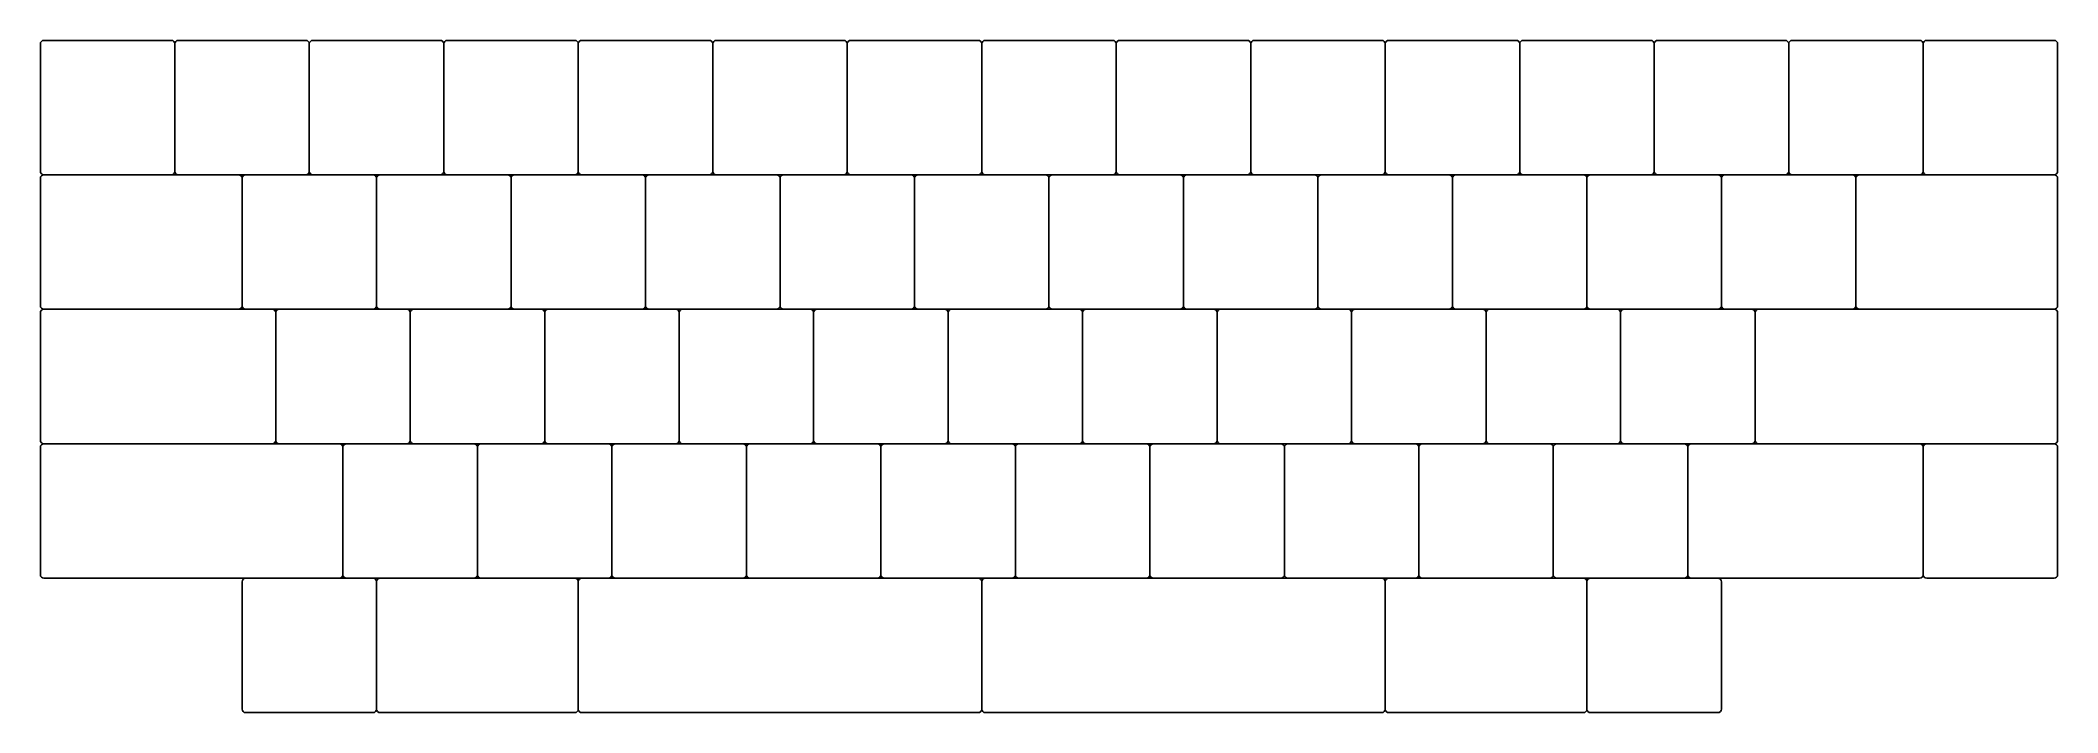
# Model space of a CAD drawing. Header units: millimetres. Extents: x 0 to 286, y -95 to 0.
import ezdxf

# ---------------------------------------------------------------- set-up
doc = ezdxf.new("R2010")
doc.units = ezdxf.units.MM

msp = doc.modelspace()

# ---------------------------------------------------------------- linework, layer by layer
for p, q in [((18.55, 0), (0.5, 0)), ((37.6, 0), (19.55, 0)), ((56.65, 0), (38.6, 0)), ((75.7, 0), (57.65, 0)), ((94.75, 0), (76.7, 0)), ((113.8, 0), (95.75, 0)), ((132.85, 0), (114.8, 0)), ((151.9, 0), (133.85, 0)), ((170.95, 0), (152.9, 0)), ((190, 0), (171.95, 0)), ((209.05, 0), (191, 0)), ((228.1, 0), (210.05, 0)), ((247.15, 0), (229.1, 0)), ((266.2, 0), (248.15, 0)), ((285.25, 0), (267.2, 0)), ((0, -0.5), (0, -18.55)), ((19.05, -18.55), (19.05, -0.5)), ((19.05, -0.5), (19.05, -18.55)), ((38.1, -18.55), (38.1, -0.5)), ((38.1, -0.5), (38.1, -18.55)), ((57.15, -18.55), (57.15, -0.5)), ((57.15, -0.5), (57.15, -18.55)), ((76.2, -18.55), (76.2, -0.5)), ((76.2, -0.5), (76.2, -18.55)), ((95.25, -18.55), (95.25, -0.5)), ((95.25, -0.5), (95.25, -18.55)), ((114.3, -18.55), (114.3, -0.5)), ((114.3, -0.5), (114.3, -18.55)), ((133.35, -18.55), (133.35, -0.5)), ((133.35, -0.5), (133.35, -18.55)), ((152.4, -18.55), (152.4, -0.5)), ((152.4, -0.5), (152.4, -18.55)), ((171.45, -18.55), (171.45, -0.5)), ((171.45, -0.5), (171.45, -18.55)), ((190.5, -18.55), (190.5, -0.5)), ((190.5, -0.5), (190.5, -18.55)), ((209.55, -18.55), (209.55, -0.5)), ((209.55, -0.5), (209.55, -18.55)), ((228.6, -18.55), (228.6, -0.5)), ((228.6, -0.5), (228.6, -18.55)), ((247.65, -18.55), (247.65, -0.5)), ((247.65, -0.5), (247.65, -18.55)), ((266.7, -18.55), (266.7, -0.5)), ((266.7, -0.5), (266.7, -18.55)), ((285.75, -18.55), (285.75, -0.5)), ((0, -19.55), (0, -37.6)), ((0.5, -19.05), (18.55, -19.05)), ((28.075, -19.05), (0.5, -19.05)), ((19.55, -19.05), (37.6, -19.05)), ((28.575, -37.6), (28.575, -19.55)), ((28.575, -19.55), (28.575, -37.6)), ((47.125, -19.05), (29.075, -19.05)), ((38.6, -19.05), (56.65, -19.05)), ((47.625, -37.6), (47.625, -19.55)), ((47.625, -19.55), (47.625, -37.6)), ((66.175, -19.05), (48.125, -19.05)), ((57.65, -19.05), (75.7, -19.05)), ((66.675, -37.6), (66.675, -19.55)), ((66.675, -19.55), (66.675, -37.6)), ((85.225, -19.05), (67.175, -19.05)), ((76.7, -19.05), (94.75, -19.05)), ((85.725, -37.6), (85.725, -19.55)), ((85.725, -19.55), (85.725, -37.6)), ((104.275, -19.05), (86.225, -19.05)), ((95.75, -19.05), (113.8, -19.05)), ((104.775, -37.6), (104.775, -19.55)), ((104.775, -19.55), (104.775, -37.6)), ((123.325, -19.05), (105.275, -19.05)), ((114.8, -19.05), (132.85, -19.05)), ((123.825, -37.6), (123.825, -19.55)), ((123.825, -19.55), (123.825, -37.6)), ((142.375, -19.05), (124.325, -19.05)), ((133.85, -19.05), (151.9, -19.05)), ((142.875, -37.6), (142.875, -19.55)), ((142.875, -19.55), (142.875, -37.6)), ((161.425, -19.05), (143.375, -19.05)), ((152.9, -19.05), (170.95, -19.05)), ((161.925, -37.6), (161.925, -19.55)), ((161.925, -19.55), (161.925, -37.6)), ((180.475, -19.05), (162.425, -19.05)), ((171.95, -19.05), (190, -19.05)), ((180.975, -37.6), (180.975, -19.55)), ((180.975, -19.55), (180.975, -37.6)), ((199.525, -19.05), (181.475, -19.05)), ((191, -19.05), (209.05, -19.05)), ((200.025, -37.6), (200.025, -19.55)), ((200.025, -19.55), (200.025, -37.6)), ((218.575, -19.05), (200.525, -19.05)), ((210.05, -19.05), (228.1, -19.05)), ((219.075, -37.6), (219.075, -19.55)), ((219.075, -19.55), (219.075, -37.6)), ((237.625, -19.05), (219.575, -19.05)), ((229.1, -19.05), (247.15, -19.05)), ((238.125, -37.6), (238.125, -19.55)), ((238.125, -19.55), (238.125, -37.6)), ((256.675, -19.05), (238.625, -19.05)), ((248.15, -19.05), (266.2, -19.05)), ((257.175, -37.6), (257.175, -19.55)), ((257.175, -19.55), (257.175, -37.6)), ((285.25, -19.05), (257.675, -19.05)), ((267.2, -19.05), (285.25, -19.05)), ((285.75, -37.6), (285.75, -19.55)), ((0, -38.6), (0, -56.65)), ((0.5, -38.1), (28.075, -38.1)), ((32.8375, -38.1), (0.5, -38.1)), ((29.075, -38.1), (47.125, -38.1)), ((33.3375, -56.65), (33.3375, -38.6)), ((33.3375, -38.6), (33.3375, -56.65)), ((51.8875, -38.1), (33.8375, -38.1)), ((48.125, -38.1), (66.175, -38.1)), ((52.3875, -56.65), (52.3875, -38.6)), ((52.3875, -38.6), (52.3875, -56.65)), ((70.9375, -38.1), (52.8875, -38.1)), ((67.175, -38.1), (85.225, -38.1)), ((71.4375, -56.65), (71.4375, -38.6)), ((71.4375, -38.6), (71.4375, -56.65)), ((89.9875, -38.1), (71.9375, -38.1)), ((86.225, -38.1), (104.275, -38.1)), ((90.4875, -56.65), (90.4875, -38.6)), ((90.4875, -38.6), (90.4875, -56.65)), ((109.0375, -38.1), (90.9875, -38.1)), ((105.275, -38.1), (123.325, -38.1)), ((109.5375, -56.65), (109.5375, -38.6)), ((109.5375, -38.6), (109.5375, -56.65)), ((128.0875, -38.1), (110.0375, -38.1)), ((124.325, -38.1), (142.375, -38.1)), ((128.5875, -56.65), (128.5875, -38.6)), ((128.5875, -38.6), (128.5875, -56.65)), ((147.1375, -38.1), (129.0875, -38.1)), ((143.375, -38.1), (161.425, -38.1)), ((147.6375, -56.65), (147.6375, -38.6)), ((147.6375, -38.6), (147.6375, -56.65)), ((166.1875, -38.1), (148.1375, -38.1)), ((162.425, -38.1), (180.475, -38.1)), ((166.6875, -56.65), (166.6875, -38.6)), ((166.6875, -38.6), (166.6875, -56.65)), ((185.2375, -38.1), (167.1875, -38.1)), ((181.475, -38.1), (199.525, -38.1)), ((185.7375, -56.65), (185.7375, -38.6)), ((185.7375, -38.6), (185.7375, -56.65)), ((204.2875, -38.1), (186.2375, -38.1)), ((200.525, -38.1), (218.575, -38.1)), ((204.7875, -56.65), (204.7875, -38.6)), ((204.7875, -38.6), (204.7875, -56.65)), ((223.3375, -38.1), (205.2875, -38.1)), ((219.575, -38.1), (237.625, -38.1)), ((223.8375, -56.65), (223.8375, -38.6)), ((223.8375, -38.6), (223.8375, -56.65)), ((242.3875, -38.1), (224.3375, -38.1)), ((238.625, -38.1), (256.675, -38.1)), ((242.8875, -56.65), (242.8875, -38.6)), ((242.8875, -38.6), (242.8875, -56.65)), ((285.25, -38.1), (243.3875, -38.1)), ((257.675, -38.1), (285.25, -38.1)), ((285.75, -56.65), (285.75, -38.6)), ((0.5, -57.15), (32.8375, -57.15)), ((42.3625, -57.15), (0.5, -57.15)), ((33.8375, -57.15), (51.8875, -57.15)), ((61.4125, -57.15), (43.3625, -57.15)), ((52.8875, -57.15), (70.9375, -57.15)), ((80.4625, -57.15), (62.4125, -57.15)), ((71.9375, -57.15), (89.9875, -57.15)), ((99.5125, -57.15), (81.4625, -57.15)), ((90.9875, -57.15), (109.0375, -57.15)), ((118.5625, -57.15), (100.5125, -57.15)), ((110.0375, -57.15), (128.0875, -57.15)), ((137.6125, -57.15), (119.5625, -57.15)), ((129.0875, -57.15), (147.1375, -57.15)), ((156.6625, -57.15), (138.6125, -57.15)), ((148.1375, -57.15), (166.1875, -57.15)), ((175.7125, -57.15), (157.6625, -57.15)), ((167.1875, -57.15), (185.2375, -57.15)), ((194.7625, -57.15), (176.7125, -57.15)), ((186.2375, -57.15), (204.2875, -57.15)), ((213.8125, -57.15), (195.7625, -57.15)), ((205.2875, -57.15), (223.3375, -57.15)), ((232.8625, -57.15), (214.8125, -57.15)), ((224.3375, -57.15), (242.3875, -57.15)), ((266.2, -57.15), (233.8625, -57.15)), ((243.3875, -57.15), (285.25, -57.15)), ((285.25, -57.15), (267.2, -57.15)), ((0, -57.65), (0, -75.7)), ((42.8625, -75.7), (42.8625, -57.65)), ((42.8625, -57.65), (42.8625, -75.7)), ((61.9125, -75.7), (61.9125, -57.65)), ((61.9125, -57.65), (61.9125, -75.7)), ((80.9625, -75.7), (80.9625, -57.65)), ((80.9625, -57.65), (80.9625, -75.7)), ((100.0125, -75.7), (100.0125, -57.65)), ((100.0125, -57.65), (100.0125, -75.7)), ((119.0625, -75.7), (119.0625, -57.65)), ((119.0625, -57.65), (119.0625, -75.7)), ((138.1125, -75.7), (138.1125, -57.65)), ((138.1125, -57.65), (138.1125, -75.7)), ((157.1625, -75.7), (157.1625, -57.65)), ((157.1625, -57.65), (157.1625, -75.7)), ((176.2125, -75.7), (176.2125, -57.65)), ((176.2125, -57.65), (176.2125, -75.7)), ((195.2625, -75.7), (195.2625, -57.65)), ((195.2625, -57.65), (195.2625, -75.7)), ((214.3125, -75.7), (214.3125, -57.65)), ((214.3125, -57.65), (214.3125, -75.7)), ((233.3625, -75.7), (233.3625, -57.65)), ((233.3625, -57.65), (233.3625, -75.7)), ((266.7, -75.7), (266.7, -57.65)), ((266.7, -57.65), (266.7, -75.7)), ((285.75, -75.7), (285.75, -57.65)), ((0.5, -76.2), (42.3625, -76.2)), ((28.575, -76.7), (28.575, -94.75)), ((47.125, -76.2), (29.075, -76.2)), ((43.3625, -76.2), (61.4125, -76.2)), ((47.625, -94.75), (47.625, -76.7)), ((47.625, -76.7), (47.625, -94.75)), ((75.7, -76.2), (48.125, -76.2)), ((62.4125, -76.2), (80.4625, -76.2)), ((76.2, -94.75), (76.2, -76.7)), ((76.2, -76.7), (76.2, -94.75)), ((132.85, -76.2), (76.7, -76.2)), ((81.4625, -76.2), (99.5125, -76.2)), ((100.5125, -76.2), (118.5625, -76.2)), ((119.5625, -76.2), (137.6125, -76.2)), ((133.35, -94.75), (133.35, -76.7)), ((133.35, -76.7), (133.35, -94.75)), ((190, -76.2), (133.85, -76.2)), ((138.6125, -76.2), (156.6625, -76.2)), ((157.6625, -76.2), (175.7125, -76.2)), ((176.7125, -76.2), (194.7625, -76.2)), ((190.5, -94.75), (190.5, -76.7)), ((190.5, -76.7), (190.5, -94.75)), ((218.575, -76.2), (191, -76.2)), ((195.7625, -76.2), (213.8125, -76.2)), ((214.8125, -76.2), (232.8625, -76.2)), ((219.075, -94.75), (219.075, -76.7)), ((219.075, -76.7), (219.075, -94.75)), ((237.625, -76.2), (219.575, -76.2)), ((233.8625, -76.2), (266.2, -76.2)), ((238.125, -94.75), (238.125, -76.7)), ((267.2, -76.2), (285.25, -76.2)), ((29.075, -95.25), (47.125, -95.25)), ((48.125, -95.25), (75.7, -95.25)), ((76.7, -95.25), (132.85, -95.25)), ((133.85, -95.25), (190, -95.25)), ((191, -95.25), (218.575, -95.25)), ((219.575, -95.25), (237.625, -95.25))]:
    msp.add_line(p, q)
for centre, start, end in [((0.5, -0.5), 90, 180), ((18.55, -0.5), 0, 90), ((19.55, -0.5), 90, 180), ((37.6, -0.5), 0, 90), ((38.6, -0.5), 90, 180), ((56.65, -0.5), 0, 90), ((57.65, -0.5), 90, 180), ((75.7, -0.5), 0, 90), ((76.7, -0.5), 90, 180), ((94.75, -0.5), 0, 90), ((95.75, -0.5), 90, 180), ((113.8, -0.5), 0, 90), ((114.8, -0.5), 90, 180), ((132.85, -0.5), 0, 90), ((133.85, -0.5), 90, 180), ((151.9, -0.5), 0, 90), ((152.9, -0.5), 90, 180), ((170.95, -0.5), 0, 90), ((171.95, -0.5), 90, 180), ((190, -0.5), 0, 90), ((191, -0.5), 90, 180), ((209.05, -0.5), 0, 90), ((210.05, -0.5), 90, 180), ((228.1, -0.5), 0, 90), ((229.1, -0.5), 90, 180), ((247.15, -0.5), 0, 90), ((248.15, -0.5), 90, 180), ((266.2, -0.5), 0, 90), ((267.2, -0.5), 90, 180), ((285.25, -0.5), 0, 90), ((0.5, -18.55), 180, 270), ((0.5, -19.55), 90, 180), ((18.55, -18.55), 270, 0), ((19.55, -18.55), 180, 270), ((28.075, -19.55), 0, 90), ((29.075, -19.55), 90, 180), ((37.6, -18.55), 270, 0), ((38.6, -18.55), 180, 270), ((47.125, -19.55), 0, 90), ((48.125, -19.55), 90, 180), ((56.65, -18.55), 270, 0), ((57.65, -18.55), 180, 270), ((66.175, -19.55), 0, 90), ((67.175, -19.55), 90, 180), ((75.7, -18.55), 270, 0), ((76.7, -18.55), 180, 270), ((85.225, -19.55), 0, 90), ((86.225, -19.55), 90, 180), ((94.75, -18.55), 270, 0), ((95.75, -18.55), 180, 270), ((104.275, -19.55), 0, 90), ((105.275, -19.55), 90, 180), ((113.8, -18.55), 270, 0), ((114.8, -18.55), 180, 270), ((123.325, -19.55), 0, 90), ((124.325, -19.55), 90, 180), ((132.85, -18.55), 270, 0), ((133.85, -18.55), 180, 270), ((142.375, -19.55), 0, 90), ((143.375, -19.55), 90, 180), ((151.9, -18.55), 270, 0), ((152.9, -18.55), 180, 270), ((161.425, -19.55), 0, 90), ((162.425, -19.55), 90, 180), ((170.95, -18.55), 270, 0), ((171.95, -18.55), 180, 270), ((180.475, -19.55), 0, 90), ((181.475, -19.55), 90, 180), ((190, -18.55), 270, 0), ((191, -18.55), 180, 270), ((199.525, -19.55), 0, 90), ((200.525, -19.55), 90, 180), ((209.05, -18.55), 270, 0), ((210.05, -18.55), 180, 270), ((218.575, -19.55), 0, 90), ((219.575, -19.55), 90, 180), ((228.1, -18.55), 270, 0), ((229.1, -18.55), 180, 270), ((237.625, -19.55), 0, 90), ((238.625, -19.55), 90, 180), ((247.15, -18.55), 270, 0), ((248.15, -18.55), 180, 270), ((256.675, -19.55), 0, 90), ((257.675, -19.55), 90, 180), ((266.2, -18.55), 270, 0), ((267.2, -18.55), 180, 270), ((285.25, -18.55), 270, 0), ((285.25, -19.55), 0, 90), ((0.5, -37.6), 180, 270), ((0.5, -38.6), 90, 180), ((28.075, -37.6), 270, 0), ((29.075, -37.6), 180, 270), ((32.8375, -38.6), 0, 90), ((33.8375, -38.6), 90, 180), ((47.125, -37.6), 270, 0), ((48.125, -37.6), 180, 270), ((51.8875, -38.6), 0, 90), ((52.8875, -38.6), 90, 180), ((66.175, -37.6), 270, 0), ((67.175, -37.6), 180, 270), ((70.9375, -38.6), 0, 90), ((71.9375, -38.6), 90, 180), ((85.225, -37.6), 270, 0), ((86.225, -37.6), 180, 270), ((89.9875, -38.6), 0, 90), ((90.9875, -38.6), 90, 180), ((104.275, -37.6), 270, 0), ((105.275, -37.6), 180, 270), ((109.0375, -38.6), 0, 90), ((110.0375, -38.6), 90, 180), ((123.325, -37.6), 270, 0), ((124.325, -37.6), 180, 270), ((128.0875, -38.6), 0, 90), ((129.0875, -38.6), 90, 180), ((142.375, -37.6), 270, 0), ((143.375, -37.6), 180, 270), ((147.1375, -38.6), 0, 90), ((148.1375, -38.6), 90, 180), ((161.425, -37.6), 270, 0), ((162.425, -37.6), 180, 270), ((166.1875, -38.6), 0, 90), ((167.1875, -38.6), 90, 180), ((180.475, -37.6), 270, 0), ((181.475, -37.6), 180, 270), ((185.2375, -38.6), 0, 90), ((186.2375, -38.6), 90, 180), ((199.525, -37.6), 270, 0), ((200.525, -37.6), 180, 270), ((204.2875, -38.6), 0, 90), ((205.2875, -38.6), 90, 180), ((218.575, -37.6), 270, 0), ((219.575, -37.6), 180, 270), ((223.3375, -38.6), 0, 90), ((224.3375, -38.6), 90, 180), ((237.625, -37.6), 270, 0), ((238.625, -37.6), 180, 270), ((242.3875, -38.6), 0, 90), ((243.3875, -38.6), 90, 180), ((256.675, -37.6), 270, 0), ((257.675, -37.6), 180, 270), ((285.25, -37.6), 270, 0), ((285.25, -38.6), 0, 90), ((0.5, -56.65), 180, 270), ((0.5, -57.65), 90, 180), ((32.8375, -56.65), 270, 0), ((33.8375, -56.65), 180, 270), ((42.3625, -57.65), 0, 90), ((43.3625, -57.65), 90, 180), ((51.8875, -56.65), 270, 0), ((52.8875, -56.65), 180, 270), ((61.4125, -57.65), 0, 90), ((62.4125, -57.65), 90, 180), ((70.9375, -56.65), 270, 0), ((71.9375, -56.65), 180, 270), ((80.4625, -57.65), 0, 90), ((81.4625, -57.65), 90, 180), ((89.9875, -56.65), 270, 0), ((90.9875, -56.65), 180, 270), ((99.5125, -57.65), 0, 90), ((100.5125, -57.65), 90, 180), ((109.0375, -56.65), 270, 0), ((110.0375, -56.65), 180, 270), ((118.5625, -57.65), 0, 90), ((119.5625, -57.65), 90, 180), ((128.0875, -56.65), 270, 0), ((129.0875, -56.65), 180, 270), ((137.6125, -57.65), 0, 90), ((138.6125, -57.65), 90, 180), ((147.1375, -56.65), 270, 0), ((148.1375, -56.65), 180, 270), ((156.6625, -57.65), 0, 90), ((157.6625, -57.65), 90, 180), ((166.1875, -56.65), 270, 0), ((167.1875, -56.65), 180, 270), ((175.7125, -57.65), 0, 90), ((176.7125, -57.65), 90, 180), ((185.2375, -56.65), 270, 0), ((186.2375, -56.65), 180, 270), ((194.7625, -57.65), 0, 90), ((195.7625, -57.65), 90, 180), ((204.2875, -56.65), 270, 0), ((205.2875, -56.65), 180, 270), ((213.8125, -57.65), 0, 90), ((214.8125, -57.65), 90, 180), ((223.3375, -56.65), 270, 0), ((224.3375, -56.65), 180, 270), ((232.8625, -57.65), 0, 90), ((233.8625, -57.65), 90, 180), ((242.3875, -56.65), 270, 0), ((243.3875, -56.65), 180, 270), ((266.2, -57.65), 0, 90), ((267.2, -57.65), 90, 180), ((285.25, -56.65), 270, 0), ((285.25, -57.65), 0, 90), ((0.5, -75.7), 180, 270), ((29.075, -76.7), 90, 180), ((42.3625, -75.7), 270, 0), ((43.3625, -75.7), 180, 270), ((47.125, -76.7), 0, 90), ((48.125, -76.7), 90, 180), ((61.4125, -75.7), 270, 0), ((62.4125, -75.7), 180, 270), ((75.7, -76.7), 0, 90), ((76.7, -76.7), 90, 180), ((80.4625, -75.7), 270, 0), ((81.4625, -75.7), 180, 270), ((99.5125, -75.7), 270, 0), ((100.5125, -75.7), 180, 270), ((118.5625, -75.7), 270, 0), ((119.5625, -75.7), 180, 270), ((132.85, -76.7), 0, 90), ((133.85, -76.7), 90, 180), ((137.6125, -75.7), 270, 0), ((138.6125, -75.7), 180, 270), ((156.6625, -75.7), 270, 0), ((157.6625, -75.7), 180, 270), ((175.7125, -75.7), 270, 0), ((176.7125, -75.7), 180, 270), ((190, -76.7), 0, 90), ((191, -76.7), 90, 180), ((194.7625, -75.7), 270, 0), ((195.7625, -75.7), 180, 270), ((213.8125, -75.7), 270, 0), ((214.8125, -75.7), 180, 270), ((218.575, -76.7), 0, 90), ((219.575, -76.7), 90, 180), ((232.8625, -75.7), 270, 0), ((233.8625, -75.7), 180, 270), ((237.625, -76.7), 0, 90), ((266.2, -75.7), 270, 0), ((267.2, -75.7), 180, 270), ((285.25, -75.7), 270, 0), ((29.075, -94.75), 180, 270), ((47.125, -94.75), 270, 0), ((48.125, -94.75), 180, 270), ((75.7, -94.75), 270, 0), ((76.7, -94.75), 180, 270), ((132.85, -94.75), 270, 0), ((133.85, -94.75), 180, 270), ((190, -94.75), 270, 0), ((191, -94.75), 180, 270), ((218.575, -94.75), 270, 0), ((219.575, -94.75), 180, 270), ((237.625, -94.75), 270, 0)]:
    msp.add_arc(centre, 0.5, start, end)

doc.saveas('drawing.dxf')
